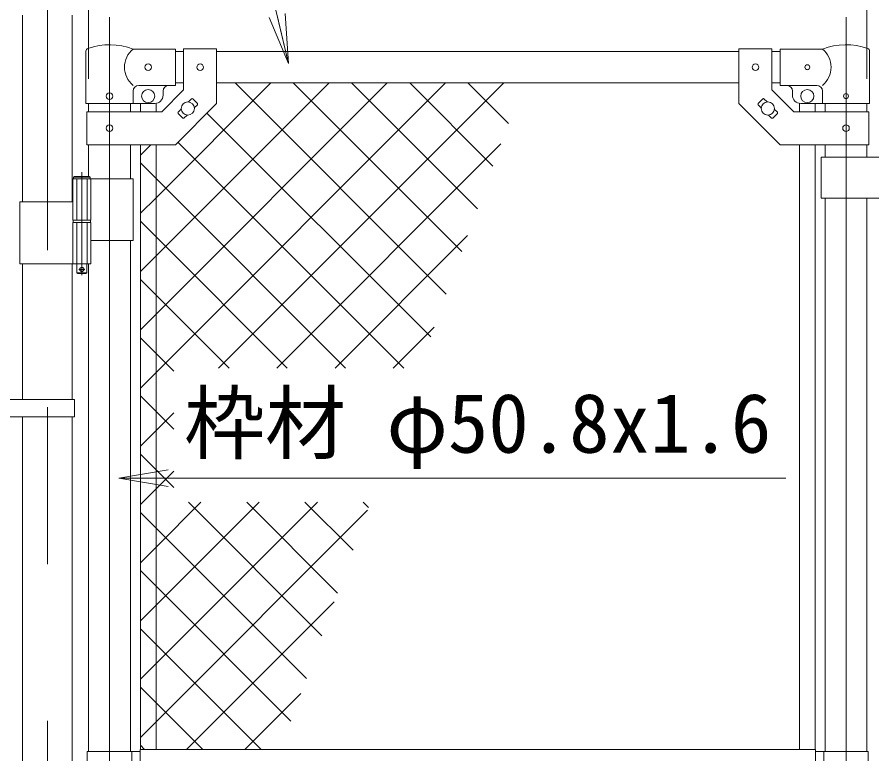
# Model space of a CAD drawing. Units: millimetres, scale not verified. Extents: x -6300 to 6300, y -4455 to 4455.
# Drawn here: x 1123 to 2161, y 307 to 1201 of the extents above; entities that cross this region are included whole.
import ezdxf
from ezdxf.enums import TextEntityAlignment as Align

# ---------------------------------------------------------------- set-up
doc = ezdxf.new("R2010")
doc.units = ezdxf.units.MM
doc.header["$LTSCALE"] = 30
doc.linetypes.add('DASHED', pattern=[7.5, 6, -1.5])
doc.linetypes.add('USER1', pattern=[50.8, 31.75, -6.35, 6.35, -6.35])
for name, color, linetype, lineweight in [('0-1_D-BMK', 2, 'USER1', 13), ('0-2_D-STR1', 1, 'Continuous', 18), ('0-3_D-STR3', 3, 'Continuous', 13), ('0-7_D-STR-DIM', 7, 'Continuous', 9), ('0-8_0', 7, 'Continuous', 9), ('0-9_D-STR2', 7, 'Continuous', 9), ('0-A_D-STR-TXT', 7, 'Continuous', 9)]:
    doc.layers.add(name, color=color, linetype=linetype, lineweight=lineweight)
doc.styles.add('ＭＳ ゴシック', font='')
doc.styles.get('ＭＳ ゴシック').set_extended_font_data('MS Gothic')

# ---------------------------------------------------------------- blocks, each defined once
blk = doc.blocks.new('_Open')
at = {"layer": '0-8_0'}
blk.add_line((-30, 5), (0, 0), dxfattribs=at)
blk.add_lwpolyline([(-30, -5), (0, 0), (-30, 0)], dxfattribs=at)

msp = doc.modelspace()

# ---------------------------------------------------------------- linework, layer by layer
at = {"layer": '0-1_D-BMK'}
for p, q in [((1160.26, 3394.82), (1160.26, -1050.99)), ((1235.66, 1201.31), (1235.66, -637.08)), ((2129.86, 1201.31), (2129.86, -637.08)), ((1202.1, 1013), (1202.1, 888.11)), ((1205.72, 895.08), (1198.47, 895.08))]:
    msp.add_line(p, q, dxfattribs=at)
at = {"layer": '0-2_D-STR1'}
for p, q in [((1130.01, 1203.68), (1130.01, 977.08)), ((1190.51, 1203.68), (1190.51, 977.08)), ((1315.66, 1159.58), (1325.66, 1159.58)), ((1365.66, 1159.58), (1999.86, 1159.58)), ((2039.86, 1159.58), (2049.86, 1159.58)), ((1315.66, 1121.58), (1325.66, 1121.58)), ((1365.66, 1121.58), (1999.86, 1121.58)), ((2039.86, 1121.58), (2049.86, 1121.58)), ((1210.26, 1096.58), (1210.26, 1086.53)), ((1261.06, 1096.58), (1261.06, 1086.53)), ((2104.46, 1096.58), (2104.46, 1086.53)), ((2155.26, 1096.58), (2155.26, 1086.53)), ((1210.26, 1046.53), (1210.26, 1008.08)), ((1261.06, 1046.53), (1261.06, 1005.08)), ((2104.46, 1046.53), (2104.46, 1031.53)), ((2155.26, 1046.53), (2155.26, 1031.53)), ((2104.46, 981.53), (2104.46, 309.58)), ((2155.26, 981.53), (2155.26, 309.58)), ((1261.06, 930.08), (1261.06, 309.58)), ((1130.01, 902.08), (1130.01, 737.08)), ((1190.51, 902.08), (1190.51, 737.08)), ((1210.26, 902.08), (1210.26, 309.58)), ((1130.01, 716.08), (1130.01, 79.08)), ((1190.51, 716.08), (1190.51, 79.08))]:
    msp.add_line(p, q, dxfattribs=at)
at = {"layer": '0-3_D-STR3'}
for p, q in [((1315.66, 1162.58), (1264.21, 1162.58)), ((1315.66, 1162.58), (1315.66, 1118.58)), ((1325.66, 1162.78), (1325.66, 1113.1)), ((1325.66, 1162.78), (1365.66, 1162.78)), ((1365.66, 1162.78), (1365.66, 1096.53)), ((1999.86, 1162.78), (1999.86, 1096.53)), ((2039.86, 1162.78), (1999.86, 1162.78)), ((2039.86, 1162.78), (2039.86, 1113.1)), ((2049.86, 1162.58), (2101.31, 1162.58)), ((2049.86, 1162.58), (2049.86, 1118.58)), ((1207.11, 1096.58), (1207.11, 1160.27)), ((2158.41, 1096.58), (2158.41, 1160.27)), ((1264.21, 1096.58), (1264.21, 1111.58)), ((1315.66, 1118.58), (1271.21, 1118.58)), ((1299.09, 1086.53), (1325.66, 1113.1)), ((1300.66, 1111.58), (1300.66, 1106.58)), ((2066.43, 1086.53), (2039.86, 1113.1)), ((2049.86, 1118.58), (2094.31, 1118.58)), ((2064.86, 1111.58), (2064.86, 1106.58)), ((2101.31, 1096.58), (2101.31, 1111.58)), ((1331.54, 1098.48), (1335.25, 1102.2)), ((1336.67, 1102.2), (1342.33, 1096.54)), ((2028.85, 1102.2), (2023.19, 1096.54)), ((2033.98, 1098.48), (2030.26, 1102.2)), ((1207.11, 1096.58), (1264.21, 1096.58)), ((1264.21, 1096.58), (1290.66, 1096.58)), ((1273.16, 1096.58), (1273.16, 1086.53)), ((1292.16, 1096.58), (1292.16, 1086.53)), ((1338.61, 1091.41), (1342.33, 1095.13)), ((2026.91, 1091.41), (2023.19, 1095.13)), ((2073.36, 1096.58), (2073.36, 1086.53)), ((2101.31, 1096.58), (2074.86, 1096.58)), ((2092.36, 1096.58), (2092.36, 1086.53)), ((2158.41, 1096.58), (2101.31, 1096.58)), ((1207.96, 1086.53), (1299.09, 1086.53)), ((1207.96, 1086.53), (1207.96, 1046.53)), ((1318.99, 1085.93), (1322.71, 1089.65)), ((1318.99, 1084.52), (1324.65, 1078.86)), ((1326.06, 1078.86), (1329.78, 1082.58)), ((2039.45, 1078.86), (2035.74, 1082.58)), ((2046.53, 1084.52), (2040.87, 1078.86)), ((2046.53, 1085.93), (2042.81, 1089.65)), ((2157.56, 1086.53), (2066.43, 1086.53)), ((2157.56, 1086.53), (2157.56, 1046.53)), ((1273.16, 1046.53), (1273.16, 312.08)), ((1292.16, 1046.53), (1292.16, 312.08)), ((2073.36, 1046.53), (2073.36, 312.08)), ((2092.36, 1046.53), (2092.36, 312.08)), ((2219.66, 1031.53), (2099.66, 1031.53)), ((2099.66, 1031.53), (2099.66, 981.53)), ((1192.1, 1007.08), (1193.1, 1008.08)), ((1192.1, 1007.08), (1192.1, 1005.08)), ((1192.1, 1007.08), (1212.1, 1007.08)), ((1211.1, 1008.08), (1193.1, 1008.08)), ((1191.3, 1005.08), (1191.3, 955.08)), ((1264.21, 1005.08), (1191.3, 1005.08)), ((1212.9, 1005.08), (1212.9, 955.08)), ((1264.21, 1005.08), (1264.21, 930.08)), ((1191.3, 977.08), (1126.96, 977.08)), ((1126.96, 977.08), (1126.96, 902.08)), ((2219.66, 981.53), (2099.66, 981.53)), ((1212.9, 955.08), (1191.3, 955.08)), ((1191.6, 955.08), (1191.6, 952.08)), ((1212.6, 955.08), (1212.6, 952.08)), ((1212.9, 952.08), (1191.3, 952.08)), ((1191.3, 952.08), (1191.3, 902.08)), ((1212.6, 952.08), (1191.6, 952.08)), ((1212.9, 952.08), (1212.9, 902.08)), ((1264.21, 930.08), (1213.01, 930.08)), ((1212.9, 902.08), (1126.96, 902.08)), ((1208.1, 902.08), (1208.1, 891.08)), ((1197.1, 890.08), (1196.1, 891.08)), ((1207.1, 890.08), (1197.1, 890.08)), ((1207.1, 890.08), (1208.1, 891.08)), ((1193.06, 737.08), (1078.26, 737.08)), ((1193.06, 737.08), (1193.06, 716.08)), ((1193.06, 716.08), (1078.26, 716.08)), ((2092.76, 312.08), (1272.76, 312.08)), ((1272.76, 257.08), (1272.76, 312.08)), ((2092.76, 291.08), (2092.76, 312.08)), ((1208.66, 309.58), (1208.66, 259.58)), ((1208.66, 309.58), (1272.76, 309.58)), ((1262.66, 309.58), (1262.66, 259.58)), ((2156.86, 309.58), (2092.76, 309.58)), ((2102.86, 309.58), (2102.86, 291.08)), ((2156.86, 309.58), (2156.86, 291.08))]:
    msp.add_line(p, q, dxfattribs=at)
at = {"layer": '0-3_D-STR3', "linetype": 'DASHED'}
for p, q in [((1195.8, 1005.08), (1195.8, 955.08)), ((1208.4, 1005.08), (1208.4, 955.08)), ((1195.8, 952.08), (1195.8, 902.08)), ((1208.4, 952.08), (1208.4, 902.08))]:
    msp.add_line(p, q, dxfattribs=at)
at = {"layer": '0-3_D-STR3'}
for points in [[(1207.96, 1046.53), (1315.66, 1046.53), (1365.66, 1096.53)], [(2157.56, 1046.53), (2049.86, 1046.53), (1999.86, 1096.53)], [(1211.1, 1008.08), (1212.1, 1007.08), (1212.1, 1005.08)], [(1196.1, 902.08), (1196.1, 891.08), (1208.1, 891.08)]]:
    msp.add_lwpolyline(points, dxfattribs=at)
for centre, radius in [((1282.66, 1140.58), 4), ((1345.66, 1140.53), 4), ((2019.86, 1140.53), 4), ((2082.86, 1140.58), 3), ((1282.66, 1105.58), 8), ((2082.86, 1105.58), 8), ((1235.66, 1105.58), 4), ((2129.86, 1105.58), 3), ((1330.66, 1090.53), 8), ((2034.86, 1090.53), 8), ((1235.66, 1066.53), 4), ((2129.86, 1066.53), 4), ((1202.1, 895.08), 2.5)]:
    msp.add_circle(centre, radius, dxfattribs=at)
for centre, radius, start, end in [((1210.41, 1160.27), 3.3, 109.22051, 180), ((1235.66, 1087.85), 80, 69.0916, 109.22051), ((1282.4, 1140.58), 28.55, 129.59418, 230.40582), ((2129.86, 1087.85), 80, 70.77949, 110.9084), ((2083.11, 1140.58), 28.55, 309.59418, 50.40582), ((2155.11, 1160.27), 3.3, 0, 70.77949), ((1271.21, 1111.58), 7, 90, 180), ((1307.66, 1111.58), 7, 90, 180), ((2057.86, 1111.58), 7, 0, 90), ((2094.31, 1111.58), 7, 0, 90), ((1290.66, 1106.58), 10, 270, 0), ((1335.96, 1101.49), 1, 45, 135), ((2029.55, 1101.49), 1, 45, 135), ((2074.86, 1106.58), 10, 180, 270), ((1341.62, 1095.83), 1, 315, 45), ((2023.9, 1095.83), 1, 135, 225), ((1319.7, 1085.23), 1, 135, 225), ((2045.82, 1085.23), 1, 315, 45), ((1325.35, 1079.57), 1, 225, 315), ((2040.16, 1079.57), 1, 225, 315)]:
    msp.add_arc(centre, radius, start, end, dxfattribs=at)
at = {"layer": '0-7_D-STR-DIM'}
for p, q in [((1210.26, 1126.58), (1210.26, 3639.58)), ((2155.26, 1126.58), (2155.26, 3639.58)), ((2155.26, 1126.58), (2155.26, 3639.58))]:
    msp.add_line(p, q, dxfattribs=at)
at = {"layer": '0-9_D-STR2'}
for p, q in [((1292.16, 982.21), (1431.53, 1121.58)), ((1292.16, 911.5), (1502.24, 1121.58)), ((1292.16, 840.79), (1572.95, 1121.58)), ((1292.16, 770.08), (1643.66, 1121.58)), ((1368.11, 775.32), (1714.37, 1121.58)), ((1644.54, 865.09), (1388.05, 1121.58)), ((1663.41, 916.93), (1458.76, 1121.58)), ((1682.28, 968.77), (1529.47, 1121.58)), ((1701.15, 1020.61), (1600.18, 1121.58)), ((1720.02, 1072.46), (1670.89, 1121.58)), ((1625.67, 813.25), (1354.02, 1084.9)), ((1592.89, 775.32), (1318.67, 1049.54)), ((1273.16, 1033.92), (1285.77, 1046.53)), ((1438.82, 775.32), (1710.9, 1047.39)), ((1292.16, 1005.34), (1273.16, 1024.34)), ((1522.18, 775.32), (1292.16, 1005.34)), ((1273.16, 963.21), (1292.16, 982.21)), ((1292.16, 934.63), (1273.16, 953.63)), ((1451.47, 775.32), (1292.16, 934.63)), ((1509.53, 775.32), (1670.43, 936.22)), ((1273.16, 892.5), (1292.16, 911.5)), ((1273.16, 821.79), (1292.16, 840.79)), ((1580.24, 775.32), (1629.97, 825.04)), ((1292.16, 793.21), (1273.16, 812.21)), ((1313.64, 771.73), (1292.16, 793.21)), ((1273.16, 751.08), (1292.16, 770.08)), ((1292.16, 722.5), (1273.16, 741.5)), ((1313.64, 701.02), (1292.16, 722.5)), ((1292.16, 651.79), (1273.16, 670.79)), ((1313.64, 630.31), (1292.16, 651.79)), ((1292.16, 557.94), (1346.64, 612.43)), ((1292.16, 487.23), (1417.35, 612.43)), ((1493.59, 450.35), (1331.52, 612.43)), ((1512.46, 502.2), (1402.23, 612.43)), ((1531.33, 554.04), (1472.94, 612.43)), ((1550.2, 605.88), (1543.65, 612.43)), ((1292.16, 581.08), (1273.16, 600.08)), ((1474.72, 398.51), (1292.16, 581.08)), ((1273.16, 538.94), (1292.16, 557.94)), ((1292.16, 510.37), (1273.16, 529.37)), ((1455.85, 346.67), (1292.16, 510.37)), ((1329.14, 312.08), (1508.58, 491.52)), ((1273.16, 468.23), (1292.16, 487.23)), ((1399.85, 312.08), (1468.11, 380.34)), ((1278.31, 312.08), (1273.16, 317.24))]:
    msp.add_line(p, q, dxfattribs=at)
for points in [[(1380.76, 775.32), (1292.16, 863.92), (1273.16, 882.92)], [(1273.16, 680.36), (1292.16, 699.36), (1313.64, 720.85)], [(1273.16, 609.65), (1292.16, 628.65), (1313.64, 650.13)], [(1273.16, 397.52), (1292.16, 416.52), (1488.06, 612.43)], [(1273.16, 326.81), (1292.16, 345.81), (1549.04, 602.69)], [(1419.73, 312.08), (1292.16, 439.66), (1273.16, 458.66)], [(1349.02, 312.08), (1292.16, 368.95), (1273.16, 387.95)]]:
    msp.add_lwpolyline(points, dxfattribs=at)
at = {"layer": '0-A_D-STR-TXT'}
for points in [[(2042, 1546.68), (1357.7, 1546.68), (1452.49, 1146.9)], [(2056.7, 641.67), (1530.45, 641.67), (1248.91, 641.67)]]:
    msp.add_lwpolyline(points, dxfattribs=at)

# ---------------------------------------------------------------- block references
at = {"layer": '0-A_D-STR-TXT', "xscale": 2, "yscale": 2}
for p, rotation in [((1452.95, 1144.96), 283.33951), ((1246.91, 641.67), 180)]:
    msp.add_blockref('_Open', p, dxfattribs=dict(at, rotation=rotation))

# ---------------------------------------------------------------- texts
at = {"layer": '0-A_D-STR-TXT', "style": 'ＭＳ ゴシック'}
msp.add_text('枠材 φ50.8x1.6', height=72.14, dxfattribs=at).set_placement((1326.06, 650.88), align=Align.BOTTOM_LEFT)

doc.saveas('drawing.dxf')
